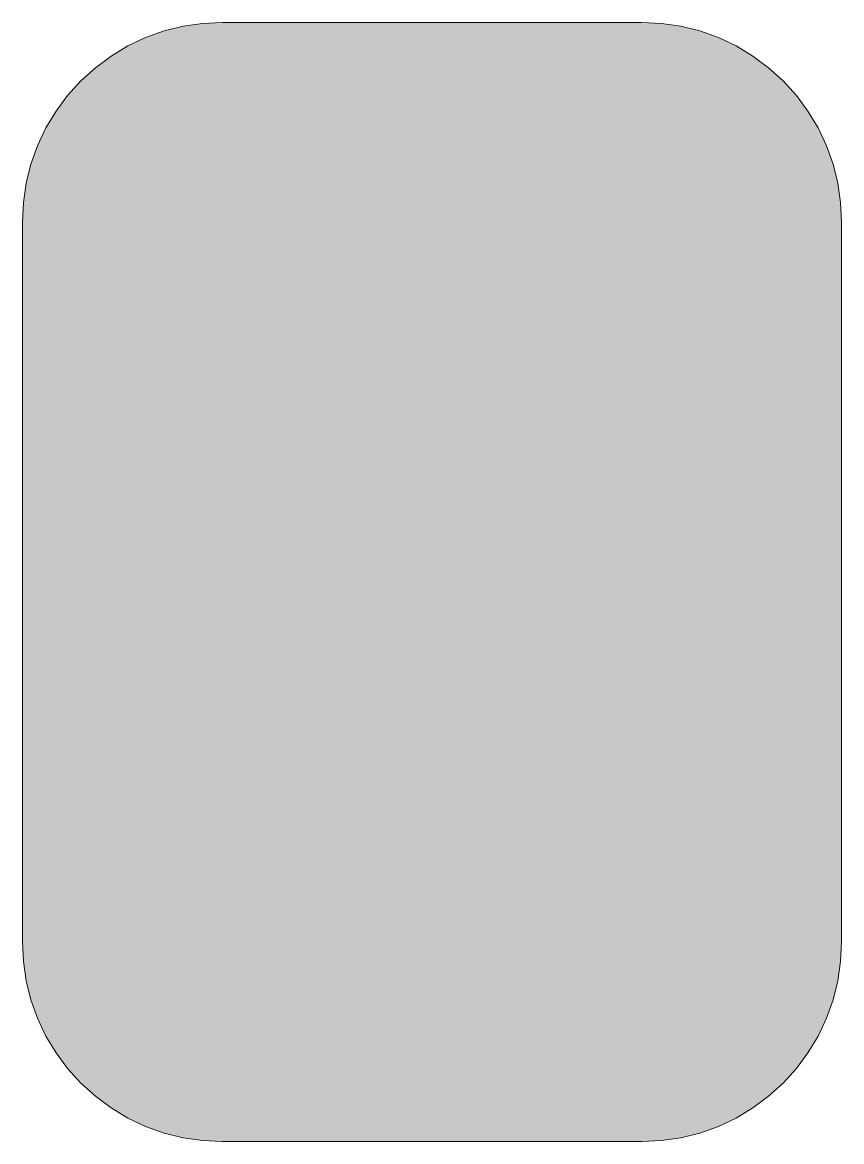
# Model space of a CAD drawing. Header units: millimetres. Extents: x -16.3 to 39.6, y -103.9 to -60.4.
# Drawn here: x 22.586 to 23.61, y -103.04 to -101.641 of the extents above; entities that cross this region are included whole.
import ezdxf

# ---------------------------------------------------------------- set-up
doc = ezdxf.new("R2010")
doc.units = ezdxf.units.MM
doc.header["$MEASUREMENT"] = 0
doc.layers.add('Camada 1', color=7, linetype='Continuous')

msp = doc.modelspace()

# ---------------------------------------------------------------- hatches: boundary and pattern name
at = {"layer": 'Camada 1', "true_color": 0x840000}
h = msp.add_hatch(color=16, dxfattribs=at)
edge = h.paths.add_edge_path()
edge.add_spline(control_points=[(23.3849, -101.6417), (23.3849, -101.6417), (23.4093, -101.6453), (23.4093, -101.6453), (23.4093, -101.6453), (23.4332, -101.6511), (23.4332, -101.6511), (23.4332, -101.6511), (23.4563, -101.6595), (23.4563, -101.6595), (23.4563, -101.6595), (23.4784, -101.6699), (23.4784, -101.6699), (23.4784, -101.6699), (23.4995, -101.6826), (23.4995, -101.6826), (23.4995, -101.6826), (23.519, -101.6974), (23.519, -101.6974), (23.519, -101.6974), (23.5373, -101.7136), (23.5373, -101.7136), (23.5373, -101.7136), (23.5538, -101.7319), (23.5538, -101.7319), (23.5538, -101.7319), (23.5683, -101.7517), (23.5683, -101.7517), (23.5683, -101.7517), (23.581, -101.7726), (23.581, -101.7726), (23.581, -101.7726), (23.5914, -101.7949), (23.5914, -101.7949), (23.5914, -101.7949), (23.5998, -101.818), (23.5998, -101.818), (23.5998, -101.818), (23.6056, -101.8416), (23.6056, -101.8416), (23.6056, -101.8416), (23.6092, -101.866), (23.6092, -101.866), (23.6092, -101.866), (23.6104, -101.8904), (23.6104, -101.8904), (23.6104, -101.8904), (23.6104, -102.7906), (23.6104, -102.7906), (23.6104, -102.7906), (23.6092, -102.815), (23.6092, -102.815), (23.6092, -102.815), (23.6056, -102.8394), (23.6056, -102.8394), (23.6056, -102.8394), (23.5998, -102.863), (23.5998, -102.863), (23.5998, -102.863), (23.5914, -102.8861), (23.5914, -102.8861), (23.5914, -102.8861), (23.581, -102.9084), (23.581, -102.9084), (23.581, -102.9084), (23.5683, -102.9293), (23.5683, -102.9293), (23.5683, -102.9293), (23.5538, -102.9491), (23.5538, -102.9491), (23.5538, -102.9491), (23.5373, -102.9674), (23.5373, -102.9674), (23.5373, -102.9674), (23.519, -102.9836), (23.519, -102.9836), (23.519, -102.9836), (23.4995, -102.9984), (23.4995, -102.9984), (23.4995, -102.9984), (23.4784, -103.0111), (23.4784, -103.0111), (23.4784, -103.0111), (23.4563, -103.0215), (23.4563, -103.0215), (23.4563, -103.0215), (23.4332, -103.0299), (23.4332, -103.0299), (23.4332, -103.0299), (23.4093, -103.0357), (23.4093, -103.0357), (23.4093, -103.0357), (23.3849, -103.0393), (23.3849, -103.0393), (23.3849, -103.0393), (23.3605, -103.0405), (23.3605, -103.0405), (23.3605, -103.0405), (22.8355, -103.0405), (22.8355, -103.0405), (22.8355, -103.0405), (22.8111, -103.0393), (22.8111, -103.0393), (22.8111, -103.0393), (22.7867, -103.0357), (22.7867, -103.0357), (22.7867, -103.0357), (22.7629, -103.0299), (22.7629, -103.0299), (22.7629, -103.0299), (22.7397, -103.0215), (22.7397, -103.0215), (22.7397, -103.0215), (22.7176, -103.0111), (22.7176, -103.0111), (22.7176, -103.0111), (22.6966, -102.9984), (22.6966, -102.9984), (22.6966, -102.9984), (22.677, -102.9836), (22.677, -102.9836), (22.677, -102.9836), (22.6587, -102.9674), (22.6587, -102.9674), (22.6587, -102.9674), (22.6422, -102.9491), (22.6422, -102.9491), (22.6422, -102.9491), (22.6277, -102.9293), (22.6277, -102.9293), (22.6277, -102.9293), (22.615, -102.9084), (22.615, -102.9084), (22.615, -102.9084), (22.6046, -102.8861), (22.6046, -102.8861), (22.6046, -102.8861), (22.5962, -102.863), (22.5962, -102.863), (22.5962, -102.863), (22.5904, -102.8394), (22.5904, -102.8394), (22.5904, -102.8394), (22.5868, -102.815), (22.5868, -102.815), (22.5868, -102.815), (22.5856, -102.7906), (22.5856, -102.7906), (22.5856, -102.7906), (22.5856, -101.8904), (22.5856, -101.8904), (22.5856, -101.8904), (22.5868, -101.866), (22.5868, -101.866), (22.5868, -101.866), (22.5904, -101.8416), (22.5904, -101.8416), (22.5904, -101.8416), (22.5962, -101.818), (22.5962, -101.818), (22.5962, -101.818), (22.6046, -101.7949), (22.6046, -101.7949), (22.6046, -101.7949), (22.615, -101.7726), (22.615, -101.7726), (22.615, -101.7726), (22.6277, -101.7517), (22.6277, -101.7517), (22.6277, -101.7517), (22.6422, -101.7319), (22.6422, -101.7319), (22.6422, -101.7319), (22.6587, -101.7136), (22.6587, -101.7136), (22.6587, -101.7136), (22.677, -101.6974), (22.677, -101.6974), (22.677, -101.6974), (22.6966, -101.6826), (22.6966, -101.6826), (22.6966, -101.6826), (22.7176, -101.6699), (22.7176, -101.6699), (22.7176, -101.6699), (22.7397, -101.6595), (22.7397, -101.6595), (22.7397, -101.6595), (22.7629, -101.6511), (22.7629, -101.6511), (22.7629, -101.6511), (22.7867, -101.6453), (22.7867, -101.6453), (22.7867, -101.6453), (22.8111, -101.6417), (22.8111, -101.6417), (22.8111, -101.6417), (22.8355, -101.6405), (22.8355, -101.6405), (22.8355, -101.6405), (23.3605, -101.6405), (23.3605, -101.6405), (23.3605, -101.6405), (23.3849, -101.6417), (23.3849, -101.6417)], knot_values=[0, 0, 0, 0, 0.014706, 0.014706, 0.014706, 0.029412, 0.029412, 0.029412, 0.044118, 0.044118, 0.044118, 0.058824, 0.058824, 0.058824, 0.073529, 0.073529, 0.073529, 0.088235, 0.088235, 0.088235, 0.102941, 0.102941, 0.102941, 0.117647, 0.117647, 0.117647, 0.132353, 0.132353, 0.132353, 0.147059, 0.147059, 0.147059, 0.161765, 0.161765, 0.161765, 0.176471, 0.176471, 0.176471, 0.191176, 0.191176, 0.191176, 0.205882, 0.205882, 0.205882, 0.220588, 0.220588, 0.220588, 0.235294, 0.235294, 0.235294, 0.25, 0.25, 0.25, 0.264706, 0.264706, 0.264706, 0.279412, 0.279412, 0.279412, 0.294118, 0.294118, 0.294118, 0.308824, 0.308824, 0.308824, 0.323529, 0.323529, 0.323529, 0.338235, 0.338235, 0.338235, 0.352941, 0.352941, 0.352941, 0.367647, 0.367647, 0.367647, 0.382353, 0.382353, 0.382353, 0.397059, 0.397059, 0.397059, 0.411765, 0.411765, 0.411765, 0.426471, 0.426471, 0.426471, 0.441176, 0.441176, 0.441176, 0.455882, 0.455882, 0.455882, 0.470588, 0.470588, 0.470588, 0.485294, 0.485294, 0.485294, 0.5, 0.5, 0.5, 0.514706, 0.514706, 0.514706, 0.529412, 0.529412, 0.529412, 0.544118, 0.544118, 0.544118, 0.558824, 0.558824, 0.558824, 0.573529, 0.573529, 0.573529, 0.588235, 0.588235, 0.588235, 0.602941, 0.602941, 0.602941, 0.617647, 0.617647, 0.617647, 0.632353, 0.632353, 0.632353, 0.647059, 0.647059, 0.647059, 0.661765, 0.661765, 0.661765, 0.676471, 0.676471, 0.676471, 0.691176, 0.691176, 0.691176, 0.705882, 0.705882, 0.705882, 0.720588, 0.720588, 0.720588, 0.735294, 0.735294, 0.735294, 0.75, 0.75, 0.75, 0.764706, 0.764706, 0.764706, 0.779412, 0.779412, 0.779412, 0.794118, 0.794118, 0.794118, 0.808824, 0.808824, 0.808824, 0.823529, 0.823529, 0.823529, 0.838235, 0.838235, 0.838235, 0.852941, 0.852941, 0.852941, 0.867647, 0.867647, 0.867647, 0.882353, 0.882353, 0.882353, 0.897059, 0.897059, 0.897059, 0.911765, 0.911765, 0.911765, 0.926471, 0.926471, 0.926471, 0.941176, 0.941176, 0.941176, 0.955882, 0.955882, 0.955882, 0.970588, 0.970588, 0.970588, 0.985294, 0.985294, 0.985294, 1, 1, 1, 1], degree=3, periodic=1)

# ---------------------------------------------------------------- linework, layer by layer
at = {"layer": 'Camada 1', "color": 16, "lineweight": 0}
msp.add_open_spline([(23.3849, -101.6417), (23.3849, -101.6417), (23.4093, -101.6453), (23.4093, -101.6453), (23.4093, -101.6453), (23.4332, -101.6511), (23.4332, -101.6511), (23.4332, -101.6511), (23.4563, -101.6595), (23.4563, -101.6595), (23.4563, -101.6595), (23.4784, -101.6699), (23.4784, -101.6699), (23.4784, -101.6699), (23.4995, -101.6826), (23.4995, -101.6826), (23.4995, -101.6826), (23.519, -101.6974), (23.519, -101.6974), (23.519, -101.6974), (23.5373, -101.7136), (23.5373, -101.7136), (23.5373, -101.7136), (23.5538, -101.7319), (23.5538, -101.7319), (23.5538, -101.7319), (23.5683, -101.7517), (23.5683, -101.7517), (23.5683, -101.7517), (23.581, -101.7726), (23.581, -101.7726), (23.581, -101.7726), (23.5914, -101.7949), (23.5914, -101.7949), (23.5914, -101.7949), (23.5998, -101.818), (23.5998, -101.818), (23.5998, -101.818), (23.6056, -101.8416), (23.6056, -101.8416), (23.6056, -101.8416), (23.6092, -101.866), (23.6092, -101.866), (23.6092, -101.866), (23.6104, -101.8904), (23.6104, -101.8904), (23.6104, -101.8904), (23.6104, -102.7906), (23.6104, -102.7906), (23.6104, -102.7906), (23.6092, -102.815), (23.6092, -102.815), (23.6092, -102.815), (23.6056, -102.8394), (23.6056, -102.8394), (23.6056, -102.8394), (23.5998, -102.863), (23.5998, -102.863), (23.5998, -102.863), (23.5914, -102.8861), (23.5914, -102.8861), (23.5914, -102.8861), (23.581, -102.9084), (23.581, -102.9084), (23.581, -102.9084), (23.5683, -102.9293), (23.5683, -102.9293), (23.5683, -102.9293), (23.5538, -102.9491), (23.5538, -102.9491), (23.5538, -102.9491), (23.5373, -102.9674), (23.5373, -102.9674), (23.5373, -102.9674), (23.519, -102.9836), (23.519, -102.9836), (23.519, -102.9836), (23.4995, -102.9984), (23.4995, -102.9984), (23.4995, -102.9984), (23.4784, -103.0111), (23.4784, -103.0111), (23.4784, -103.0111), (23.4563, -103.0215), (23.4563, -103.0215), (23.4563, -103.0215), (23.4332, -103.0299), (23.4332, -103.0299), (23.4332, -103.0299), (23.4093, -103.0357), (23.4093, -103.0357), (23.4093, -103.0357), (23.3849, -103.0393), (23.3849, -103.0393), (23.3849, -103.0393), (23.3605, -103.0405), (23.3605, -103.0405), (23.3605, -103.0405), (22.8355, -103.0405), (22.8355, -103.0405), (22.8355, -103.0405), (22.8111, -103.0393), (22.8111, -103.0393), (22.8111, -103.0393), (22.7867, -103.0357), (22.7867, -103.0357), (22.7867, -103.0357), (22.7629, -103.0299), (22.7629, -103.0299), (22.7629, -103.0299), (22.7397, -103.0215), (22.7397, -103.0215), (22.7397, -103.0215), (22.7176, -103.0111), (22.7176, -103.0111), (22.7176, -103.0111), (22.6966, -102.9984), (22.6966, -102.9984), (22.6966, -102.9984), (22.677, -102.9836), (22.677, -102.9836), (22.677, -102.9836), (22.6587, -102.9674), (22.6587, -102.9674), (22.6587, -102.9674), (22.6422, -102.9491), (22.6422, -102.9491), (22.6422, -102.9491), (22.6277, -102.9293), (22.6277, -102.9293), (22.6277, -102.9293), (22.615, -102.9084), (22.615, -102.9084), (22.615, -102.9084), (22.6046, -102.8861), (22.6046, -102.8861), (22.6046, -102.8861), (22.5962, -102.863), (22.5962, -102.863), (22.5962, -102.863), (22.5904, -102.8394), (22.5904, -102.8394), (22.5904, -102.8394), (22.5868, -102.815), (22.5868, -102.815), (22.5868, -102.815), (22.5856, -102.7906), (22.5856, -102.7906), (22.5856, -102.7906), (22.5856, -101.8904), (22.5856, -101.8904), (22.5856, -101.8904), (22.5868, -101.866), (22.5868, -101.866), (22.5868, -101.866), (22.5904, -101.8416), (22.5904, -101.8416), (22.5904, -101.8416), (22.5962, -101.818), (22.5962, -101.818), (22.5962, -101.818), (22.6046, -101.7949), (22.6046, -101.7949), (22.6046, -101.7949), (22.615, -101.7726), (22.615, -101.7726), (22.615, -101.7726), (22.6277, -101.7517), (22.6277, -101.7517), (22.6277, -101.7517), (22.6422, -101.7319), (22.6422, -101.7319), (22.6422, -101.7319), (22.6587, -101.7136), (22.6587, -101.7136), (22.6587, -101.7136), (22.677, -101.6974), (22.677, -101.6974), (22.677, -101.6974), (22.6966, -101.6826), (22.6966, -101.6826), (22.6966, -101.6826), (22.7176, -101.6699), (22.7176, -101.6699), (22.7176, -101.6699), (22.7397, -101.6595), (22.7397, -101.6595), (22.7397, -101.6595), (22.7629, -101.6511), (22.7629, -101.6511), (22.7629, -101.6511), (22.7867, -101.6453), (22.7867, -101.6453), (22.7867, -101.6453), (22.8111, -101.6417), (22.8111, -101.6417), (22.8111, -101.6417), (22.8355, -101.6405), (22.8355, -101.6405), (22.8355, -101.6405), (23.3605, -101.6405), (23.3605, -101.6405), (23.3605, -101.6405), (23.3849, -101.6417), (23.3849, -101.6417)], degree=3, knots=[0, 0, 0, 0, 0.014706, 0.014706, 0.014706, 0.029412, 0.029412, 0.029412, 0.044118, 0.044118, 0.044118, 0.058824, 0.058824, 0.058824, 0.073529, 0.073529, 0.073529, 0.088235, 0.088235, 0.088235, 0.102941, 0.102941, 0.102941, 0.117647, 0.117647, 0.117647, 0.132353, 0.132353, 0.132353, 0.147059, 0.147059, 0.147059, 0.161765, 0.161765, 0.161765, 0.176471, 0.176471, 0.176471, 0.191176, 0.191176, 0.191176, 0.205882, 0.205882, 0.205882, 0.220588, 0.220588, 0.220588, 0.235294, 0.235294, 0.235294, 0.25, 0.25, 0.25, 0.264706, 0.264706, 0.264706, 0.279412, 0.279412, 0.279412, 0.294118, 0.294118, 0.294118, 0.308824, 0.308824, 0.308824, 0.323529, 0.323529, 0.323529, 0.338235, 0.338235, 0.338235, 0.352941, 0.352941, 0.352941, 0.367647, 0.367647, 0.367647, 0.382353, 0.382353, 0.382353, 0.397059, 0.397059, 0.397059, 0.411765, 0.411765, 0.411765, 0.426471, 0.426471, 0.426471, 0.441176, 0.441176, 0.441176, 0.455882, 0.455882, 0.455882, 0.470588, 0.470588, 0.470588, 0.485294, 0.485294, 0.485294, 0.5, 0.5, 0.5, 0.514706, 0.514706, 0.514706, 0.529412, 0.529412, 0.529412, 0.544118, 0.544118, 0.544118, 0.558824, 0.558824, 0.558824, 0.573529, 0.573529, 0.573529, 0.588235, 0.588235, 0.588235, 0.602941, 0.602941, 0.602941, 0.617647, 0.617647, 0.617647, 0.632353, 0.632353, 0.632353, 0.647059, 0.647059, 0.647059, 0.661765, 0.661765, 0.661765, 0.676471, 0.676471, 0.676471, 0.691176, 0.691176, 0.691176, 0.705882, 0.705882, 0.705882, 0.720588, 0.720588, 0.720588, 0.735294, 0.735294, 0.735294, 0.75, 0.75, 0.75, 0.764706, 0.764706, 0.764706, 0.779412, 0.779412, 0.779412, 0.794118, 0.794118, 0.794118, 0.808824, 0.808824, 0.808824, 0.823529, 0.823529, 0.823529, 0.838235, 0.838235, 0.838235, 0.852941, 0.852941, 0.852941, 0.867647, 0.867647, 0.867647, 0.882353, 0.882353, 0.882353, 0.897059, 0.897059, 0.897059, 0.911765, 0.911765, 0.911765, 0.926471, 0.926471, 0.926471, 0.941176, 0.941176, 0.941176, 0.955882, 0.955882, 0.955882, 0.970588, 0.970588, 0.970588, 0.985294, 0.985294, 0.985294, 1, 1, 1, 1], dxfattribs=at)

doc.saveas('drawing.dxf')
